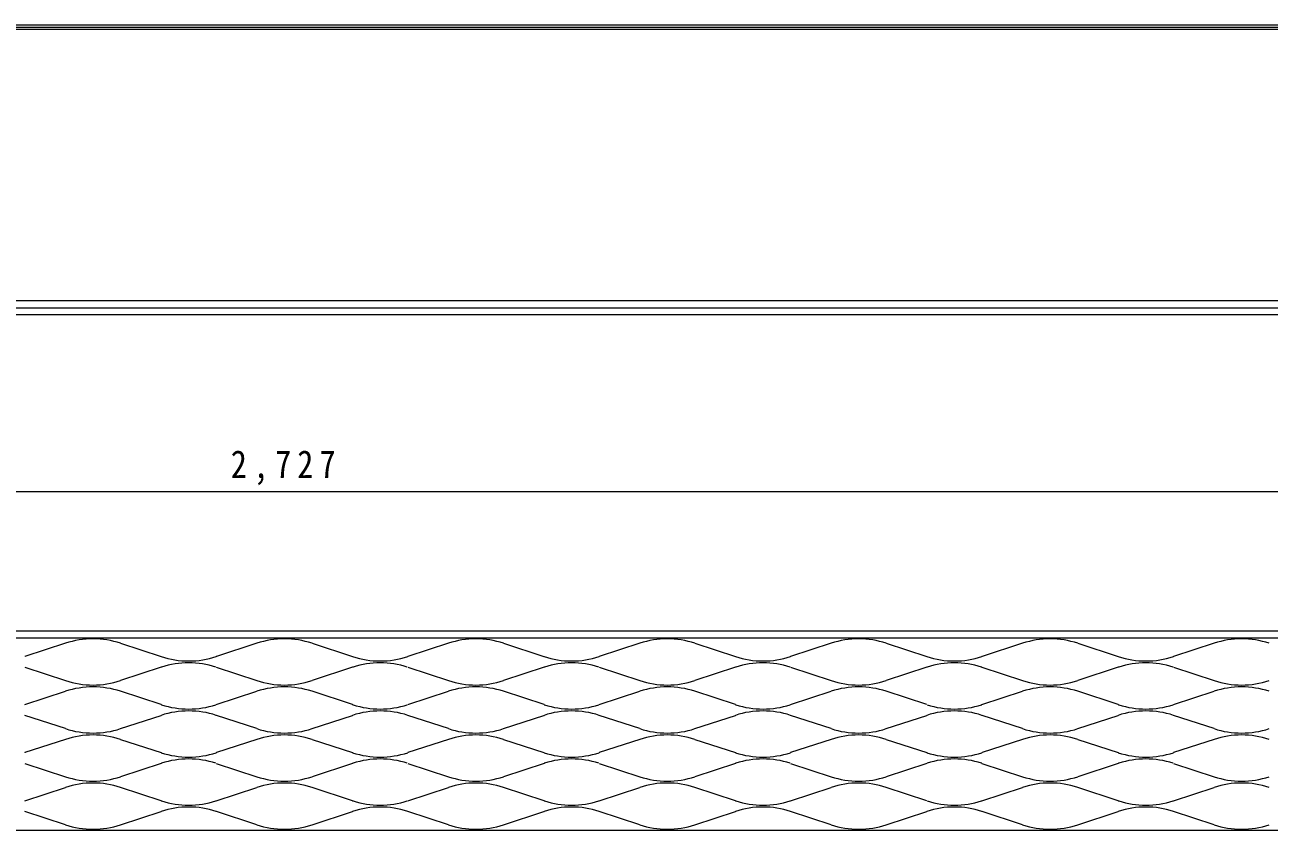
# Model space of a CAD drawing. Units: millimetres at full size, sheet at 1:10; details may follow other scales. Extents: x -1947 to 1953, y -1436 to 1392.
# Drawn here: x -59 to 926, y 755 to 1392 of the extents above; entities that cross this region are included whole.
import ezdxf

# ---------------------------------------------------------------- set-up
doc = ezdxf.new("R2010")
doc.units = ezdxf.units.MM
doc.header["$LTSCALE"] = 10
doc.layers.add('3-0', color=7, linetype='Continuous', lineweight=18)
doc.layers.add('F-1', color=6, linetype='Continuous', lineweight=18)
doc.styles.add('ＭＳ ゴシック', font='')
doc.styles.get('ＭＳ ゴシック').set_extended_font_data('MS Gothic')

msp = doc.modelspace()

# ---------------------------------------------------------------- linework, layer by layer
at = {"layer": '3-0'}
for p, q in [((-1217.14, 1173.8), (1510.36, 1173.8)), ((1510.36, 1162.3), (-1216.64, 1162.3)), ((-1222.14, 912.3), (1505.36, 912.3)), ((-1216.64, 906.8), (1510.36, 906.8)), ((-26.44, 902.57), (-58.52, 892.06)), ((125.06, 902.57), (92.98, 892.06)), ((276.56, 902.57), (244.48, 892.06)), ((428.06, 902.57), (395.98, 892.06)), ((579.56, 902.57), (547.48, 892.06)), ((623.17, 902.57), (655.24, 892.06)), ((882.56, 902.57), (850.48, 892.06)), ((-58.52, 892.06), (-58.58, 892.03)), ((92.98, 892.06), (92.92, 892.03)), ((244.48, 892.06), (244.42, 892.03)), ((395.98, 892.06), (395.92, 892.03)), ((547.48, 892.06), (547.42, 892.03)), ((655.24, 892.06), (655.31, 892.03)), ((850.48, 892.06), (850.42, 892.03)), ((-58.58, 883.57), (-26.44, 873.03)), ((49.31, 883.57), (17.17, 873.03)), ((92.92, 883.57), (125.06, 873.03)), ((200.81, 883.57), (168.67, 873.03)), ((244.42, 883.57), (276.56, 873.03)), ((352.31, 883.57), (320.17, 873.03)), ((395.92, 883.57), (428.06, 873.03)), ((503.81, 883.57), (471.67, 873.03)), ((547.42, 883.57), (579.56, 873.03)), ((655.31, 883.57), (623.17, 873.03)), ((698.92, 883.57), (731.06, 873.03)), ((806.81, 883.57), (774.67, 873.03)), ((850.42, 883.57), (882.56, 873.03)), ((-58.58, 854.03), (-26.44, 864.57)), ((49.31, 854.03), (17.17, 864.57)), ((92.92, 854.03), (125.06, 864.57)), ((200.81, 854.03), (168.67, 864.57)), ((244.42, 854.03), (276.56, 864.57)), ((352.31, 854.03), (320.17, 864.57)), ((395.92, 854.03), (428.06, 864.57)), ((503.81, 854.03), (471.67, 864.57)), ((547.42, 854.03), (579.56, 864.57)), ((655.31, 854.03), (623.17, 864.57)), ((698.92, 854.03), (731.06, 864.57)), ((806.81, 854.03), (774.67, 864.57)), ((850.42, 854.03), (882.56, 864.57)), ((-58.52, 845.55), (-58.58, 845.57)), ((-26.44, 835.03), (-58.52, 845.55)), ((92.98, 845.55), (92.92, 845.57)), ((125.06, 835.03), (92.98, 845.55)), ((244.48, 845.55), (244.42, 845.57)), ((276.56, 835.03), (244.48, 845.55)), ((395.98, 845.55), (395.92, 845.57)), ((428.06, 835.03), (395.98, 845.55)), ((547.48, 845.55), (547.42, 845.57)), ((579.56, 835.03), (547.48, 845.55)), ((623.17, 835.03), (655.24, 845.55)), ((655.24, 845.55), (655.31, 845.57)), ((850.48, 845.55), (850.42, 845.57)), ((882.56, 835.03), (850.48, 845.55)), ((-26.44, 826.57), (-58.52, 816.06)), ((125.06, 826.57), (92.98, 816.06)), ((276.56, 826.57), (244.48, 816.06)), ((428.06, 826.57), (395.98, 816.06)), ((579.56, 826.57), (547.48, 816.06)), ((623.17, 826.57), (655.24, 816.06)), ((882.56, 826.57), (850.48, 816.06)), ((-58.52, 816.06), (-58.58, 816.03)), ((-58.58, 807.57), (-26.44, 797.03)), ((49.31, 807.57), (17.17, 797.03)), ((92.98, 816.06), (92.92, 816.03)), ((92.92, 807.57), (125.06, 797.03)), ((200.81, 807.57), (168.67, 797.03)), ((244.48, 816.06), (244.42, 816.03)), ((244.42, 807.57), (276.56, 797.03)), ((352.31, 807.57), (320.17, 797.03)), ((395.98, 816.06), (395.92, 816.03)), ((395.92, 807.57), (428.06, 797.03)), ((503.81, 807.57), (471.67, 797.03)), ((547.48, 816.06), (547.42, 816.03)), ((547.42, 807.57), (579.56, 797.03)), ((655.31, 807.57), (623.17, 797.03)), ((655.24, 816.06), (655.31, 816.03)), ((698.92, 807.57), (731.06, 797.03)), ((806.81, 807.57), (774.67, 797.03)), ((850.48, 816.06), (850.42, 816.03)), ((850.42, 807.57), (882.56, 797.03)), ((-58.58, 778.03), (-26.44, 788.57)), ((49.31, 778.03), (17.17, 788.57)), ((92.92, 778.03), (125.06, 788.57)), ((200.81, 778.03), (168.67, 788.57)), ((244.42, 778.03), (276.56, 788.57)), ((352.31, 778.03), (320.17, 788.57)), ((395.92, 778.03), (428.06, 788.57)), ((503.81, 778.03), (471.67, 788.57)), ((547.42, 778.03), (579.56, 788.57)), ((655.31, 778.03), (623.17, 788.57)), ((698.92, 778.03), (731.06, 788.57)), ((806.81, 778.03), (774.67, 788.57)), ((850.42, 778.03), (882.56, 788.57)), ((-58.52, 769.55), (-58.58, 769.57)), ((-26.44, 759.03), (-58.52, 769.55)), ((92.98, 769.55), (92.92, 769.57)), ((125.06, 759.03), (92.98, 769.55)), ((244.48, 769.55), (244.42, 769.57)), ((276.56, 759.03), (244.48, 769.55)), ((395.98, 769.55), (395.92, 769.57)), ((428.06, 759.03), (395.98, 769.55)), ((547.48, 769.55), (547.42, 769.57)), ((579.56, 759.03), (547.48, 769.55)), ((623.17, 759.03), (655.24, 769.55)), ((655.24, 769.55), (655.31, 769.57)), ((850.48, 769.55), (850.42, 769.57)), ((882.56, 759.03), (850.48, 769.55)), ((-1217.14, 754.8), (1510.36, 754.8))]:
    msp.add_line(p, q, dxfattribs=at)
at = {"layer": '3-0', "color": 3}
msp.add_line((-1216.64, 1022.56), (1510.36, 1022.56), dxfattribs=at)
at = {"layer": '3-0'}
for points in [[(-1222.14, 1167.8), (1510.36, 1167.8), (1510.36, 1162.3)], [(17.17, 902.57), (49.24, 892.06), (49.31, 892.03)], [(168.67, 902.57), (200.74, 892.06), (200.81, 892.03)], [(320.17, 902.57), (352.24, 892.06), (352.31, 892.03)], [(471.67, 902.57), (503.74, 892.06), (503.81, 892.03)], [(731.06, 902.57), (698.98, 892.06), (698.92, 892.03)], [(774.67, 902.57), (806.74, 892.06), (806.81, 892.03)], [(17.17, 835.03), (49.24, 845.55), (49.31, 845.57)], [(168.67, 835.03), (200.74, 845.55), (200.81, 845.57)], [(320.17, 835.03), (352.24, 845.55), (352.31, 845.57)], [(471.67, 835.03), (503.74, 845.55), (503.81, 845.57)], [(731.06, 835.03), (698.98, 845.55), (698.92, 845.57)], [(774.67, 835.03), (806.74, 845.55), (806.81, 845.57)], [(17.17, 826.57), (49.24, 816.06), (49.31, 816.03)], [(168.67, 826.57), (200.74, 816.06), (200.81, 816.03)], [(320.17, 826.57), (352.24, 816.06), (352.31, 816.03)], [(471.67, 826.57), (503.74, 816.06), (503.81, 816.03)], [(731.06, 826.57), (698.98, 816.06), (698.92, 816.03)], [(774.67, 826.57), (806.74, 816.06), (806.81, 816.03)], [(17.17, 759.03), (49.24, 769.55), (49.31, 769.57)], [(168.67, 759.03), (200.74, 769.55), (200.81, 769.57)], [(320.17, 759.03), (352.24, 769.55), (352.31, 769.57)], [(471.67, 759.03), (503.74, 769.55), (503.81, 769.57)], [(731.06, 759.03), (698.98, 769.55), (698.92, 769.57)], [(774.67, 759.03), (806.74, 769.55), (806.81, 769.57)]]:
    msp.add_lwpolyline(points, dxfattribs=at)
for centre, start, end in [((-4.64, 836.05), 90, 108.14748), ((-4.64, 836.05), 71.85252, 90), ((146.86, 836.05), 90, 108.14748), ((146.86, 836.05), 71.85252, 90), ((298.36, 836.05), 90, 108.14748), ((298.36, 836.05), 71.85252, 90), ((449.86, 836.05), 90, 108.14748), ((449.86, 836.05), 71.85252, 90), ((601.36, 836.05), 90, 108.14748), ((601.36, 836.05), 71.85252, 90), ((752.86, 836.05), 90, 108.14748), ((752.86, 836.05), 71.85252, 90), ((904.36, 836.05), 90, 108.14748), ((904.36, 836.05), 71.85252, 90), ((71.11, 958.55), 251.85252, 270), ((71.11, 817.05), 90, 107.87642), ((71.11, 958.55), 270, 288.14748), ((71.11, 817.05), 72.12358, 90), ((222.61, 958.55), 251.85252, 270), ((222.61, 817.05), 90, 107.87642), ((222.61, 958.55), 270, 288.14748), ((222.61, 817.05), 72.12358, 90), ((374.11, 958.55), 251.85252, 270), ((374.11, 817.05), 90, 107.87642), ((374.11, 958.55), 270, 288.14748), ((374.11, 817.05), 72.12358, 90), ((525.61, 958.55), 251.85252, 270), ((525.61, 817.05), 90, 107.87642), ((525.61, 958.55), 270, 288.14748), ((525.61, 817.05), 72.12358, 90), ((677.11, 958.55), 251.85252, 270), ((677.11, 817.05), 90, 107.87642), ((677.11, 958.55), 270, 288.14748), ((677.11, 817.05), 72.12358, 90), ((828.61, 958.55), 251.85252, 270), ((828.61, 817.05), 90, 107.87642), ((828.61, 958.55), 270, 288.14748), ((828.61, 817.05), 72.12358, 90), ((71.11, 817.05), 107.87642, 108.14748), ((222.61, 817.05), 107.87642, 108.14748), ((374.11, 817.05), 107.87642, 108.14748), ((525.61, 817.05), 107.87642, 108.14748), ((677.11, 817.05), 71.85252, 72.12358), ((828.61, 817.05), 107.87642, 108.14748), ((-4.64, 939.55), 251.85252, 270), ((-4.64, 798.05), 90, 108.14748), ((-4.64, 939.55), 270, 288.14748), ((-4.64, 798.05), 71.85252, 90), ((146.86, 939.55), 251.85252, 270), ((146.86, 798.05), 90, 108.14748), ((146.86, 939.55), 270, 288.14748), ((146.86, 798.05), 71.85252, 90), ((298.36, 939.55), 251.85252, 270), ((298.36, 798.05), 90, 108.14748), ((298.36, 939.55), 270, 288.14748), ((298.36, 798.05), 71.85252, 90), ((449.86, 939.55), 251.85252, 270), ((449.86, 798.05), 90, 108.14748), ((449.86, 939.55), 270, 288.14748), ((449.86, 798.05), 71.85252, 90), ((601.36, 939.55), 251.85252, 270), ((601.36, 798.05), 90, 108.14748), ((601.36, 939.55), 270, 288.14748), ((601.36, 798.05), 71.85252, 90), ((752.86, 939.55), 251.85252, 270), ((752.86, 798.05), 90, 108.14748), ((752.86, 939.55), 270, 288.14748), ((752.86, 798.05), 71.85252, 90), ((904.36, 939.55), 251.85252, 270), ((904.36, 798.05), 90, 108.14748), ((904.36, 939.55), 270, 288.14748), ((904.36, 798.05), 71.85252, 90), ((71.11, 920.55), 251.85252, 252.12358), ((71.11, 779.05), 90, 108.14748), ((71.11, 920.55), 252.12358, 270), ((71.11, 920.55), 270, 287.87642), ((71.11, 779.05), 71.85252, 90), ((222.61, 920.55), 251.85252, 252.12358), ((222.61, 779.05), 90, 108.14748), ((222.61, 920.55), 252.12358, 270), ((222.61, 920.55), 270, 287.87642), ((222.61, 779.05), 71.85252, 90), ((374.11, 920.55), 251.85252, 252.12358), ((374.11, 779.05), 90, 108.14748), ((374.11, 920.55), 252.12358, 270), ((374.11, 920.55), 270, 287.87642), ((374.11, 779.05), 71.85252, 90), ((525.61, 920.55), 251.85252, 252.12358), ((525.61, 779.05), 90, 108.14748), ((525.61, 920.55), 252.12358, 270), ((525.61, 920.55), 270, 287.87642), ((525.61, 779.05), 71.85252, 90), ((677.11, 779.05), 90, 108.14748), ((677.11, 920.55), 252.12358, 270), ((677.11, 920.55), 270, 287.87642), ((677.11, 779.05), 71.85252, 90), ((677.11, 920.55), 287.87642, 288.14748), ((828.61, 920.55), 251.85252, 252.12358), ((828.61, 779.05), 90, 108.14748), ((828.61, 920.55), 252.12358, 270), ((828.61, 920.55), 270, 287.87642), ((828.61, 779.05), 71.85252, 90), ((-4.64, 901.55), 251.85252, 270), ((-4.64, 760.05), 90, 108.14748), ((-4.64, 901.55), 270, 288.14748), ((-4.64, 760.05), 71.85252, 90), ((146.86, 901.55), 251.85252, 270), ((146.86, 760.05), 90, 108.14748), ((146.86, 901.55), 270, 288.14748), ((146.86, 760.05), 71.85252, 90), ((298.36, 901.55), 251.85252, 270), ((298.36, 760.05), 90, 108.14748), ((298.36, 901.55), 270, 288.14748), ((298.36, 760.05), 71.85252, 90), ((449.86, 901.55), 251.85252, 270), ((449.86, 760.05), 90, 108.14748), ((449.86, 901.55), 270, 288.14748), ((449.86, 760.05), 71.85252, 90), ((601.36, 901.55), 251.85252, 270), ((601.36, 760.05), 90, 108.14748), ((601.36, 901.55), 270, 288.14748), ((601.36, 760.05), 71.85252, 90), ((752.86, 901.55), 251.85252, 270), ((752.86, 760.05), 90, 108.14748), ((752.86, 901.55), 270, 288.14748), ((752.86, 760.05), 71.85252, 90), ((904.36, 901.55), 251.85252, 270), ((904.36, 760.05), 90, 108.14748), ((904.36, 901.55), 270, 288.14748), ((904.36, 760.05), 71.85252, 90), ((71.11, 882.55), 251.85252, 270), ((71.11, 741.05), 107.87642, 108.14748), ((71.11, 741.05), 90, 107.87642), ((71.11, 882.55), 270, 288.14748), ((71.11, 741.05), 72.12358, 90), ((222.61, 882.55), 251.85252, 270), ((222.61, 741.05), 107.87642, 108.14748), ((222.61, 741.05), 90, 107.87642), ((222.61, 882.55), 270, 288.14748), ((222.61, 741.05), 72.12358, 90), ((374.11, 882.55), 251.85252, 270), ((374.11, 741.05), 107.87642, 108.14748), ((374.11, 741.05), 90, 107.87642), ((374.11, 882.55), 270, 288.14748), ((374.11, 741.05), 72.12358, 90), ((525.61, 882.55), 251.85252, 270), ((525.61, 741.05), 107.87642, 108.14748), ((525.61, 741.05), 90, 107.87642), ((525.61, 882.55), 270, 288.14748), ((525.61, 741.05), 72.12358, 90), ((677.11, 882.55), 251.85252, 270), ((677.11, 741.05), 90, 107.87642), ((677.11, 882.55), 270, 288.14748), ((677.11, 741.05), 72.12358, 90), ((677.11, 741.05), 71.85252, 72.12358), ((828.61, 882.55), 251.85252, 270), ((828.61, 741.05), 107.87642, 108.14748), ((828.61, 741.05), 90, 107.87642), ((828.61, 882.55), 270, 288.14748), ((828.61, 741.05), 72.12358, 90), ((-4.64, 863.55), 251.85252, 270), ((-4.64, 722.05), 90, 108.14748), ((-4.64, 863.55), 270, 288.14748), ((-4.64, 722.05), 71.85252, 90), ((146.86, 863.55), 251.85252, 270), ((146.86, 722.05), 90, 108.14748), ((146.86, 863.55), 270, 288.14748), ((146.86, 722.05), 71.85252, 90), ((298.36, 863.55), 251.85252, 270), ((298.36, 722.05), 90, 108.14748), ((298.36, 863.55), 270, 288.14748), ((298.36, 722.05), 71.85252, 90), ((449.86, 863.55), 251.85252, 270), ((449.86, 722.05), 90, 108.14748), ((449.86, 863.55), 270, 288.14748), ((449.86, 722.05), 71.85252, 90), ((601.36, 863.55), 251.85252, 270), ((601.36, 722.05), 90, 108.14748), ((601.36, 863.55), 270, 288.14748), ((601.36, 722.05), 71.85252, 90), ((752.86, 863.55), 251.85252, 270), ((752.86, 722.05), 90, 108.14748), ((752.86, 863.55), 270, 288.14748), ((752.86, 722.05), 71.85252, 90), ((904.36, 863.55), 251.85252, 270), ((904.36, 722.05), 90, 108.14748), ((904.36, 863.55), 270, 288.14748), ((904.36, 722.05), 71.85252, 90), ((71.11, 844.55), 251.85252, 252.12358), ((222.61, 844.55), 251.85252, 252.12358), ((374.11, 844.55), 251.85252, 252.12358), ((525.61, 844.55), 251.85252, 252.12358), ((677.11, 844.55), 287.87642, 288.14748), ((828.61, 844.55), 251.85252, 252.12358), ((71.11, 703.05), 90, 108.14748), ((71.11, 844.55), 252.12358, 270), ((71.11, 844.55), 270, 287.87642), ((71.11, 703.05), 71.85252, 90), ((222.61, 703.05), 90, 108.14748), ((222.61, 844.55), 252.12358, 270), ((222.61, 844.55), 270, 287.87642), ((222.61, 703.05), 71.85252, 90), ((374.11, 703.05), 90, 108.14748), ((374.11, 844.55), 252.12358, 270), ((374.11, 844.55), 270, 287.87642), ((374.11, 703.05), 71.85252, 90), ((525.61, 703.05), 90, 108.14748), ((525.61, 844.55), 252.12358, 270), ((525.61, 844.55), 270, 287.87642), ((525.61, 703.05), 71.85252, 90), ((677.11, 703.05), 90, 108.14748), ((677.11, 844.55), 252.12358, 270), ((677.11, 844.55), 270, 287.87642), ((677.11, 703.05), 71.85252, 90), ((828.61, 703.05), 90, 108.14748), ((828.61, 844.55), 252.12358, 270), ((828.61, 844.55), 270, 287.87642), ((828.61, 703.05), 71.85252, 90), ((-4.64, 825.55), 251.85252, 270), ((-4.64, 825.55), 270, 288.14748), ((146.86, 825.55), 251.85252, 270), ((146.86, 825.55), 270, 288.14748), ((298.36, 825.55), 251.85252, 270), ((298.36, 825.55), 270, 288.14748), ((449.86, 825.55), 251.85252, 270), ((449.86, 825.55), 270, 288.14748), ((601.36, 825.55), 251.85252, 270), ((601.36, 825.55), 270, 288.14748), ((752.86, 825.55), 251.85252, 270), ((752.86, 825.55), 270, 288.14748), ((904.36, 825.55), 251.85252, 270), ((904.36, 825.55), 270, 288.14748)]:
    msp.add_arc(centre, 70, start, end, dxfattribs=at)
at = {"layer": 'F-1'}
for p, q in [((-1946.69, 1391.67), (1953.31, 1391.67)), ((-1946.69, 1390), (1953.31, 1390)), ((-1946.69, 1388.33), (1953.31, 1388.33))]:
    msp.add_line(p, q, dxfattribs=at)

# ---------------------------------------------------------------- texts
at = {"layer": '3-0', "insert": (104.36, 1027.56), "char_height": 21.99, "attachment_point": 7, "style": 'ＭＳ ゴシック'}
msp.add_mtext('\\T1.38;\\W0.85;2,727', dxfattribs=at)

doc.saveas('drawing.dxf')
